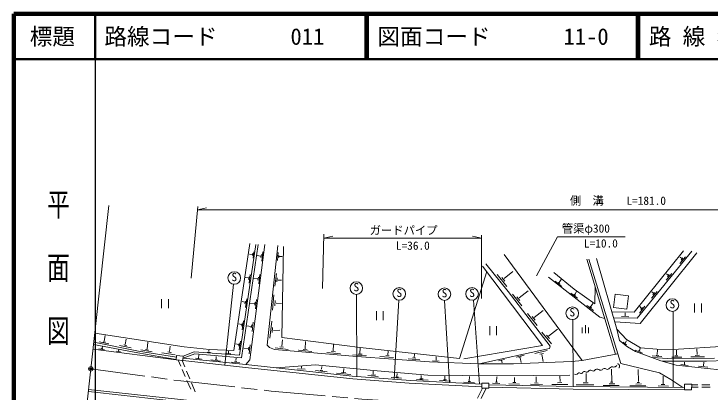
# Model space of a CAD drawing. Units: millimetres, scale not verified. Extents: x 40000 to 680000, y 20000 to 380000.
# Drawn here: x 40000 to 193922, y 296352 to 380000 of the extents above; entities that cross this region are included whole.
import ezdxf
from ezdxf.enums import TextEntityAlignment as Align

# ---------------------------------------------------------------- set-up
doc = ezdxf.new("R2010")
doc.units = ezdxf.units.MM
doc.header["$LTSCALE"] = 1000
doc.header["$PDMODE"] = 32
doc.header["$PDSIZE"] = 500
doc.linetypes.add('CHAIN', pattern=[18.5, 12, -1.5, 3.5, -1.5])
for name, color, linetype, lineweight in [('M-BGD', 7, 'Continuous', 13), ('M-BMK', 2, 'CHAIN', 13), ('M-BMK-SRVR', 3, 'Continuous', 13), ('M-STR-HTXT', 7, 'Continuous', 13), ('M-TTL', 2, 'Continuous', 140), ('M-TTL-BAND', 7, 'Continuous', 25), ('M-TTL-LINE', 7, 'Continuous', 50)]:
    doc.layers.add(name, color=color, linetype=linetype, lineweight=lineweight)
doc.layers.add('M-OTRS', color=6, linetype='Continuous')
doc.layers.add('M-TTL-TXT', color=7, linetype='Continuous')
doc.styles.add('@ＭＳ ゴシック', font='')
doc.styles.add('ＭＳ ゴシック', font='')
doc.styles.get('@ＭＳ ゴシック').set_extended_font_data('@MS Gothic')
doc.styles.get('ＭＳ ゴシック').set_extended_font_data('MS Gothic')

msp = doc.modelspace()

# ---------------------------------------------------------------- linework, layer by layer
at = {"layer": 'M-BGD'}
for p, q in [((88652, 305575), (92191, 329235)), ((89864, 304482), (93491, 329024)), ((93990, 329024), (90328, 303900)), ((95454, 328962), (92135, 303517)), ((96019, 306725), (98358, 328790)), ((99245, 308432), (99580, 328557)), ((92735, 326793), (92107, 326880)), ((92776, 326548), (92827, 327051)), ((92869, 325976), (93049, 327383)), ((94546, 326442), (93776, 326546)), ((94705, 326774), (94608, 326103)), ((95037, 327342), (94788, 325313)), ((98443, 327210), (98295, 325479)), ((98572, 326596), (98553, 326093)), ((98683, 326333), (99329, 326315)), ((165626, 303351), (148419, 326816)), ((177152, 314048), (188058, 327608)), ((189855, 327504), (177778, 312693)), ((178438, 311499), (191009, 327185)), ((173000, 304724), (166690, 325735)), ((167128, 325755), (173525, 304822)), ((173311, 310289), (168844, 325899)), ((187238, 324785), (188456, 326287)), ((187646, 325906), (187335, 326218)), ((187515, 325553), (187903, 326024)), ((156863, 306661), (143629, 324222)), ((144370, 324729), (149256, 318619)), ((91819, 321601), (91237, 321725)), ((91881, 321227), (91978, 321829)), ((91992, 320438), (92255, 322383)), ((94054, 321784), (93957, 321112)), ((94387, 322351), (94137, 320323)), ((98035, 322566), (97695, 319797)), ((144552, 322998), (138490, 303799)), ((146851, 322336), (148956, 319719)), ((148360, 321477), (150313, 323014)), ((169520, 312950), (158228, 321739)), ((159365, 322799), (163883, 319110)), ((184221, 321084), (185439, 322587)), ((184629, 322206), (184318, 322518)), ((184498, 321853), (184885, 322324)), ((88557, 320198), (86632, 302307)), ((93895, 321451), (92919, 321583)), ((98194, 321597), (98104, 320704)), ((98346, 321133), (99191, 321078)), ((147855, 321692), (148512, 320910)), ((159676, 320858), (161123, 319736)), ((160325, 320608), (160680, 320336)), ((160555, 320590), (160962, 321250)), ((158565, 306528), (149256, 318619)), ((151737, 317182), (153690, 318719)), ((168417, 315866), (163883, 319110)), ((168417, 315866), (168515, 319659)), ((97488, 317859), (97155, 314505)), ((115781, 317948), (115817, 299811)), ((150228, 318041), (152333, 315424)), ((151232, 317397), (151889, 316615)), ((163131, 318224), (164578, 317103)), ((163780, 317975), (164135, 317703)), ((164011, 317956), (164417, 318617)), ((172540, 315053), (172904, 317984)), ((172904, 317984), (175916, 317610)), ((175552, 314679), (175916, 317610)), ((180975, 317104), (182194, 318607)), ((181384, 318226), (181072, 318538)), ((181252, 317873), (181640, 318344)), ((72641, 316901), (72641, 314901)), ((74141, 314901), (74141, 316901)), ((91025, 316233), (90444, 316357)), ((91088, 315859), (91184, 316461)), ((91198, 315069), (91461, 317015)), ((93174, 315921), (92197, 316053)), ((93333, 316253), (93236, 315582)), ((93665, 316821), (93416, 314792)), ((97792, 316641), (97682, 315415)), ((98000, 316017), (99136, 315941)), ((124039, 299187), (125105, 316688)), ((135176, 316614), (136311, 298461)), ((141611, 316720), (142958, 298114)), ((167588, 315250), (167994, 315910)), ((190492, 315980), (190492, 313980)), ((191992, 313980), (191992, 315980)), ((120177, 314279), (120177, 312279)), ((121677, 312279), (121677, 314279)), ((155062, 312864), (157014, 314401)), ((166709, 315517), (168156, 314396)), ((167357, 315268), (167713, 314996)), ((172219, 314107), (177152, 314048)), ((172540, 315053), (175552, 314679)), ((178304, 313829), (179523, 315331)), ((178713, 314950), (178401, 315262)), ((178581, 314597), (178969, 315068)), ((185794, 314197), (185744, 297367)), ((153552, 313722), (155657, 311105)), ((154556, 313078), (155214, 312296)), ((170618, 312655), (169520, 312950)), ((177778, 312693), (172598, 312781)), ((174364, 313039), (175950, 313018)), ((175126, 313309), (175147, 313877)), ((175126, 313226), (175126, 313309)), ((90296, 311298), (89714, 311423)), ((90358, 310924), (90455, 311527)), ((90469, 310135), (90732, 312080)), ((92423, 310895), (91447, 311026)), ((92582, 311227), (92485, 310556)), ((92915, 311795), (92665, 309766)), ((97013, 312021), (96597, 308293)), ((145204, 310949), (145204, 308949)), ((146704, 308949), (146704, 310949)), ((163618, 297564), (163545, 312397)), ((166360, 309415), (166360, 311165)), ((172846, 311915), (172934, 311915)), ((172934, 311915), (178438, 311499)), ((97157, 310639), (97083, 309559)), ((97429, 309997), (98795, 310016)), ((156720, 309608), (158825, 306990)), ((158230, 308749), (160182, 310286)), ((165660, 309415), (165660, 310640)), ((167060, 309415), (167060, 310640)), ((173893, 307786), (173311, 310289)), ((173311, 310289), (175461, 307984)), ((57884, 309366), (77653, 306354)), ((59988, 307606), (60210, 308834)), ((64603, 306885), (64790, 308035)), ((99237, 306522), (99417, 307907)), ((116572, 306217), (99245, 308432)), ((157724, 308964), (158382, 308181)), ((175461, 307984), (178535, 306166)), ((67426, 305048), (57613, 306912)), ((57669, 307414), (67509, 305432)), ((58867, 307440), (60990, 307006)), ((59506, 306093), (59561, 306432)), ((59767, 307477), (60238, 307390)), ((63363, 306684), (65918, 306131)), ((64270, 306768), (64956, 306608)), ((69449, 305842), (69643, 307418)), ((74384, 305357), (74571, 306479)), ((77653, 306354), (83246, 305762)), ((89641, 306868), (89060, 306993)), ((89704, 306494), (89800, 307097)), ((89814, 305705), (90077, 307651)), ((92267, 306833), (92018, 304804)), ((96486, 306227), (96019, 306725)), ((98821, 306384), (99604, 306280)), ((104409, 305899), (104499, 307533)), ((110606, 305511), (110668, 306868)), ((139493, 303717), (156863, 306661)), ((158399, 305977), (158565, 306528)), ((175679, 306363), (173893, 307786)), ((174707, 307387), (175415, 306824)), ((175144, 307160), (175471, 307677)), ((177434, 305325), (175679, 306363)), ((185743, 305782), (198310, 306537)), ((75879, 303463), (57495, 305841)), ((58800, 305892), (60039, 305726)), ((59278, 305996), (59651, 305941)), ((62705, 305387), (63577, 305255)), ((63113, 305435), (63169, 305747)), ((67426, 305048), (75889, 303581)), ((67509, 305432), (75929, 304068)), ((68055, 305731), (70534, 305270)), ((69071, 305796), (69791, 305648)), ((75665, 304568), (72722, 305039)), ((74024, 305219), (74861, 305046)), ((77386, 303851), (80025, 304841)), ((77426, 304332), (79845, 305284)), ((89864, 304482), (79845, 305284)), ((80025, 304841), (90328, 303900)), ((82692, 305192), (83495, 305129)), ((83080, 305302), (83100, 305600)), ((83246, 305762), (88652, 305575)), ((86748, 304924), (87988, 304825)), ((87412, 304967), (87440, 305385)), ((91776, 305933), (90800, 306064)), ((91935, 306265), (91838, 305593)), ((97624, 305806), (96486, 306227)), ((115851, 304186), (97624, 305806)), ((97786, 306124), (100632, 305802)), ((102948, 305622), (103024, 305615)), ((103024, 305615), (105849, 305331)), ((103952, 305788), (104811, 305733)), ((109221, 305110), (112219, 304805)), ((110163, 305366), (111070, 305290)), ((116510, 304890), (116552, 306104)), ((138490, 303799), (116572, 306217)), ((122649, 304600), (122718, 305403)), ((142847, 302627), (158399, 305977)), ((155181, 304875), (157923, 305525)), ((156248, 304764), (157058, 304923)), ((173525, 304822), (165626, 303351)), ((174220, 302682), (173525, 304822)), ((177387, 305611), (178947, 304964)), ((183063, 303279), (177434, 305325)), ((178125, 305523), (178476, 305366)), ((178319, 305574), (178485, 306067)), ((178535, 306166), (182160, 305875)), ((182160, 305875), (185743, 305782)), ((182252, 304647), (182273, 305730)), ((186524, 304561), (186524, 305648)), ((191037, 304651), (191023, 305946)), ((75961, 304453), (75879, 303463)), ((75879, 303463), (77344, 303341)), ((77426, 304332), (75961, 304453)), ((76303, 303428), (76884, 302094)), ((77183, 303355), (77766, 301967)), ((77344, 303341), (77426, 304332)), ((77344, 303341), (91239, 301794)), ((91277, 302430), (77386, 303851)), ((80133, 303825), (81483, 303666)), ((80826, 303853), (80881, 304580)), ((83568, 303451), (85665, 303202)), ((84461, 303562), (84932, 303520)), ((84689, 303686), (84752, 304254)), ((89079, 303354), (89107, 303839)), ((92135, 303517), (91277, 302430)), ((114904, 304618), (117987, 304368)), ((131897, 303064), (115851, 304186)), ((116122, 304765), (116224, 304765)), ((116224, 304765), (117009, 304728)), ((120918, 304247), (123902, 303970)), ((122227, 304476), (122975, 304393)), ((127136, 303714), (129753, 303513)), ((128116, 303896), (128898, 303838)), ((128525, 303973), (128574, 304752)), ((132548, 303300), (134021, 303226)), ((133356, 303416), (133375, 304113)), ((147132, 303293), (148434, 303570)), ((147832, 303307), (147970, 302794)), ((151084, 304075), (152801, 304532)), ((151610, 303983), (152155, 304131)), ((151956, 303946), (152164, 302866)), ((156705, 304632), (156989, 303130)), ((165626, 303351), (163362, 303123)), ((181084, 304338), (183221, 304195)), ((185646, 303731), (181163, 303970)), ((181984, 304532), (182566, 304477)), ((186449, 302334), (183063, 303279)), ((185472, 304090), (187687, 304062)), ((194880, 303884), (185646, 303731)), ((186157, 304360), (186787, 304360)), ((189700, 304139), (192712, 304166)), ((190656, 304478), (191556, 304492)), ((199172, 303390), (193121, 303184)), ((88116, 302994), (89979, 302828)), ((88774, 303167), (89280, 303132)), ((91239, 301794), (114943, 299312)), ((114787, 299889), (91277, 302430)), ((106671, 302412), (98077, 301695)), ((103578, 301621), (103582, 302087)), ((106671, 302412), (120329, 301053)), ((108016, 301416), (108062, 302044)), ((142847, 302627), (131897, 303064)), ((142847, 302627), (150463, 302619)), ((163362, 303123), (150463, 302619)), ((182757, 300585), (174220, 302682)), ((183303, 303212), (193121, 303184)), ((197894, 301056), (186449, 302334)), ((187445, 302436), (189094, 302246)), ((188254, 302418), (188279, 302969)), ((191329, 302072), (193399, 301850)), ((192464, 302127), (192506, 302944)), ((77204, 301359), (77889, 299786)), ((78189, 300961), (78893, 299284)), ((102715, 301519), (104390, 301385)), ((106672, 301111), (109276, 300830)), ((107692, 301227), (108328, 301155)), ((111325, 300570), (114482, 300210)), ((112401, 300695), (113375, 300593)), ((112862, 300769), (112933, 301564)), ((119067, 300172), (119987, 300082)), ((119413, 300303), (119447, 300982)), ((120329, 301053), (131487, 300115)), ((124672, 299773), (124728, 300442)), ((166499, 298627), (166489, 300434)), ((172171, 298715), (172139, 301415)), ((178069, 298662), (178038, 301363)), ((185219, 299151), (182757, 300585)), ((78257, 298941), (79103, 296997)), ((127656, 298912), (114787, 299889)), ((114943, 299312), (127383, 298318)), ((118222, 299985), (120555, 299784)), ((123435, 299561), (125711, 299413)), ((124414, 299667), (125032, 299621)), ((143455, 298088), (127656, 298912)), ((129043, 299131), (131591, 299007)), ((129717, 299311), (130469, 299288)), ((130026, 299413), (130068, 300050)), ((131487, 300115), (147012, 299916)), ((134089, 298901), (136600, 298757)), ((134985, 299076), (135608, 299048)), ((135275, 299214), (135312, 299838)), ((140400, 298681), (140973, 298658)), ((140663, 298778), (140700, 299775)), ((146735, 298690), (146746, 299722)), ((147012, 299916), (162933, 300087)), ((150706, 298607), (150671, 299611)), ((155464, 298558), (155478, 299693)), ((160745, 298679), (160735, 299863)), ((183521, 298200), (183549, 299896)), ((187930, 297347), (185219, 299151)), ((79276, 298372), (80089, 296438)), ((127383, 298318), (143452, 297510)), ((139422, 298529), (141859, 298414)), ((142526, 295015), (143629, 297199)), ((143340, 294969), (144445, 297196)), ((143456, 298305), (143451, 297200)), ((143451, 297200), (144970, 297194)), ((144974, 298298), (143456, 298305)), ((144970, 297194), (144974, 298298)), ((144971, 297441), (163669, 296966)), ((163618, 297564), (144973, 297953)), ((145818, 298308), (147452, 298281)), ((146489, 298576), (146908, 298570)), ((149411, 298164), (151800, 298129)), ((150290, 298475), (151010, 298469)), ((154232, 298087), (156870, 298025)), ((155125, 298378), (155914, 298350)), ((158928, 298045), (162501, 298035)), ((160195, 298430), (161161, 298440)), ((188283, 297344), (163618, 297564)), ((164349, 297962), (168223, 297962)), ((165876, 298388), (166977, 298378)), ((170260, 297811), (173832, 297791)), ((171579, 298175), (172877, 298196)), ((171932, 298549), (172441, 298549)), ((176158, 297759), (179731, 297738)), ((177477, 298122), (178775, 298143)), ((177830, 298496), (178339, 298496)), ((182448, 297764), (184719, 297687)), ((183119, 298047), (183888, 298027)), ((188278, 296837), (188290, 298086)), ((188290, 298086), (189856, 298071)), ((189856, 298071), (189844, 296821)), ((189850, 297470), (191261, 297462)), ((189855, 297979), (191237, 297968)), ((192116, 297960), (193889, 297945)), ((192123, 297457), (193909, 297446)), ((80177, 293836), (56463, 296496)), ((56510, 296920), (80246, 294371)), ((163669, 296966), (188278, 296837)), ((189844, 296821), (188278, 296837))]:
    msp.add_line(p, q, dxfattribs=at)
msp.add_lwpolyline([(173484, 302616), (173494, 302614), (173503, 302612), (173512, 302609), (173522, 302606), (173531, 302603), (173540, 302600), (173550, 302597), (173559, 302593), (173568, 302590), (173577, 302586), (173586, 302582), (173595, 302578), (173604, 302574), (173612, 302569), (173621, 302565), (173630, 302560), (173638, 302555), (173647, 302550), (173655, 302545), (173663, 302540), (173671, 302535), (173679, 302529), (173687, 302523), (173695, 302517), (173703, 302511), (173711, 302505), (173718, 302499), (173725, 302493), (173733, 302486), (173740, 302479), (173747, 302473), (173754, 302466), (173761, 302459), (173767, 302451), (173774, 302444), (173780, 302437), (173787, 302429), (173793, 302422), (173799, 302414), (173805, 302406), (173811, 302398), (173816, 302390), (173822, 302382), (173827, 302374), (173832, 302366), (173837, 302357), (173842, 302349), (173847, 302340), (173851, 302332), (173856, 302323), (173860, 302314), (173864, 302305), (173868, 302296), (173872, 302287), (173876, 302278), (173879, 302269), (173882, 302260), (173886, 302250), (173889, 302241), (173891, 302232), (173894, 302222), (173897, 302213), (173899, 302203), (173901, 302194), (173903, 302184), (173905, 302175), (173906, 302165), (173908, 302155), (173909, 302145), (173910, 302136), (173911, 302126), (173912, 302116), (173913, 302106), (173913, 302097), (173913, 302087), (173913, 302077), (173913, 302067), (173913, 302058), (173913, 302048), (173912, 302038), (173911, 302028), (173910, 302018), (173909, 302009), (173908, 301999), (173906, 301989), (173905, 301980), (173903, 301970), (173901, 301960), (173899, 301951), (173897, 301941), (173894, 301932), (173891, 301923), (173889, 301913), (173886, 301904), (173882, 301895), (173879, 301885), (173876, 301876), (173872, 301867), (173868, 301858), (173864, 301849), (173860, 301840), (173856, 301831), (173851, 301823), (173847, 301814), (173842, 301805), (173837, 301797), (173832, 301789), (173827, 301780), (173822, 301772), (173816, 301764), (173811, 301756), (173805, 301748), (173799, 301740), (173793, 301732), (173787, 301725), (173781, 301717), (173774, 301710), (173768, 301703), (173761, 301696), (173754, 301689), (173747, 301682)], dxfattribs=at)
for centre in [(88718, 321587), (115708, 319343), (125207, 318081), (135197, 318011), (141296, 318081), (185588, 315580), (163453, 313792)]:
    msp.add_circle(centre, 1398, dxfattribs=at)
msp.add_open_spline([(163974, 300315), (164187, 300266), (164315, 300232), (164514, 300301), (164696, 300365), (164719, 300561), (164909, 300599), (165135, 300644), (165256, 300419), (165483, 300460), (165747, 300508), (165761, 300830), (166024, 300883), (166300, 300938), (166454, 300683), (166730, 300737), (167027, 300796), (167070, 301118), (167367, 301180), (167663, 301242), (167820, 300958), (168119, 301000), (168438, 301046), (168492, 301389), (168807, 301457), (169219, 301548), (169446, 301127), (169859, 301213), (170142, 301272), (170202, 301559), (170487, 301601), (170797, 301645), (170946, 301314), (171253, 301370), (171654, 301443), (171750, 301800), (172140, 301919), (172369, 301989), (172520, 301855), (172754, 301910), (172996, 301966), (173101, 302048), (173317, 302210)], degree=3, knots=[0, 0, 0, 0, 1, 1, 1, 2, 2, 2, 3, 3, 3, 4, 4, 4, 5, 5, 5, 6, 6, 6, 7, 7, 7, 8, 8, 8, 9, 9, 9, 10, 10, 10, 11, 11, 11, 12, 12, 12, 13, 13, 13, 14, 14, 14, 14], dxfattribs=at)
at = {"layer": 'M-BMK'}
msp.add_lwpolyline([(57016, 301500), (76923, 298812), (96887, 296583), (116897, 294815), (136942, 293509), (157012, 292666)], dxfattribs=at)
at = {"layer": 'M-BMK-SRVR'}
for p, q in [((57016, 301500), (61000, 337589)), ((54415, 277943), (57016, 301500))]:
    msp.add_line(p, q, dxfattribs=at)
msp.add_circle((57016, 301500), 500, dxfattribs=at)
msp.add_point((57016, 301500), dxfattribs=at)
at = {"layer": 'M-OTRS'}
msp.add_point((57016, 301500), dxfattribs=at)
at = {"layer": 'M-STR-HTXT'}
for p, q in [((80663, 337421), (79191, 321542)), ((80590, 336630), (82590, 337130)), ((80590, 336630), (257552, 336630)), ((108510, 331286), (108242, 319293)), ((143399, 331035), (143364, 317084)), ((108490, 330371), (110490, 330871)), ((108490, 330371), (143397, 330371)), ((143397, 330371), (141397, 330871)), ((160150, 330677), (155547, 322055)), ((160150, 330677), (175150, 330677))]:
    msp.add_line(p, q, dxfattribs=at)
at = {"layer": 'M-TTL'}
for p, q in [((40000, 380000), (40000, 20000)), ((680000, 380000), (40000, 380000))]:
    msp.add_line(p, q, dxfattribs=at)
at = {"layer": 'M-TTL-BAND'}
msp.add_line((58000, 370000), (58000, 20000), dxfattribs=at)
at = {"layer": 'M-TTL-LINE'}
for p, q in [((58000, 380000), (58000, 370000)), ((117750, 380000), (117750, 370000)), ((118250, 380000), (118250, 370000)), ((177750, 380000), (177750, 370000)), ((178250, 380000), (178250, 370000)), ((40000, 370000), (680000, 370000))]:
    msp.add_line(p, q, dxfattribs=at)

# ---------------------------------------------------------------- texts
at = {"layer": 'M-BGD', "style": 'ＭＳ ゴシック'}
for p in [(88093, 320337), (115083, 318093), (124582, 316831), (134572, 316761), (140671, 316831), (184963, 314330), (162828, 312542)]:
    msp.add_text('S', height=1833, dxfattribs=at).set_placement(p, align=Align.BOTTOM_LEFT)
at = {"layer": 'M-STR-HTXT', "style": 'ＭＳ ゴシック'}
for s, p in [('側\u3000溝\u3000\u3000L=181.0', (162935, 337223)), ('ガードパイプ', (118661, 330661)), ('管渠φ300', (161133, 331070)), ('L=36.0', (124464, 327285)), ('L=10.0', (166044, 327782))]:
    msp.add_text(s, height=1833, dxfattribs=at).set_placement(p, align=Align.BOTTOM_LEFT)
at = {"layer": 'M-TTL-BAND', "style": '@ＭＳ ゴシック', "width": 1.4}
msp.add_text('平  面  図', height=3666, rotation=270, dxfattribs=at).set_placement((49777, 306475), align=Align.MIDDLE_RIGHT)
at = {"layer": 'M-TTL-TXT', "style": 'ＭＳ ゴシック'}
msp.add_text('標題', height=3666, dxfattribs=at).set_placement((48500, 375000), align=Align.MIDDLE_CENTER)
for s, p in [('路線コード', (60000, 375000)), ('図面コード', (120380, 375000)), ('路 線 名', (180380, 375000)), ('011', (101142, 375000)), ('11-0', (161521, 375000))]:
    msp.add_text(s, height=3666, dxfattribs=at).set_placement(p, align=Align.MIDDLE_LEFT)

doc.saveas('drawing.dxf')
